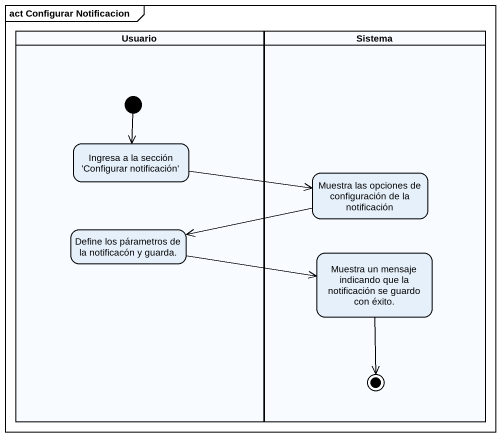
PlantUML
@startuml
mainframe act Configurar Notificacion
hide empty description
state Usuario <<partition>> {
  state "Ingresa a la sección 'Configurar notificación'" as Ingresa_a_la_sección
  state "Define los párametros de la notificacón y guarda." as Define_los_párametros_de_la
  [*] --> Ingresa_a_la_sección
}
state Sistema <<partition>> {
  state "Muestra las opciones de configuración de la notificación" as Muestra_las_opciones_de
  state "Muestra un mensaje indicando que la notificación se guardo con éxito." as Muestra_un_mensaje
  Muestra_un_mensaje --> [*]
}
Ingresa_a_la_sección -right-> Muestra_las_opciones_de
Muestra_las_opciones_de -left-> Define_los_párametros_de_la
Define_los_párametros_de_la -right-> Muestra_un_mensaje
@enduml
